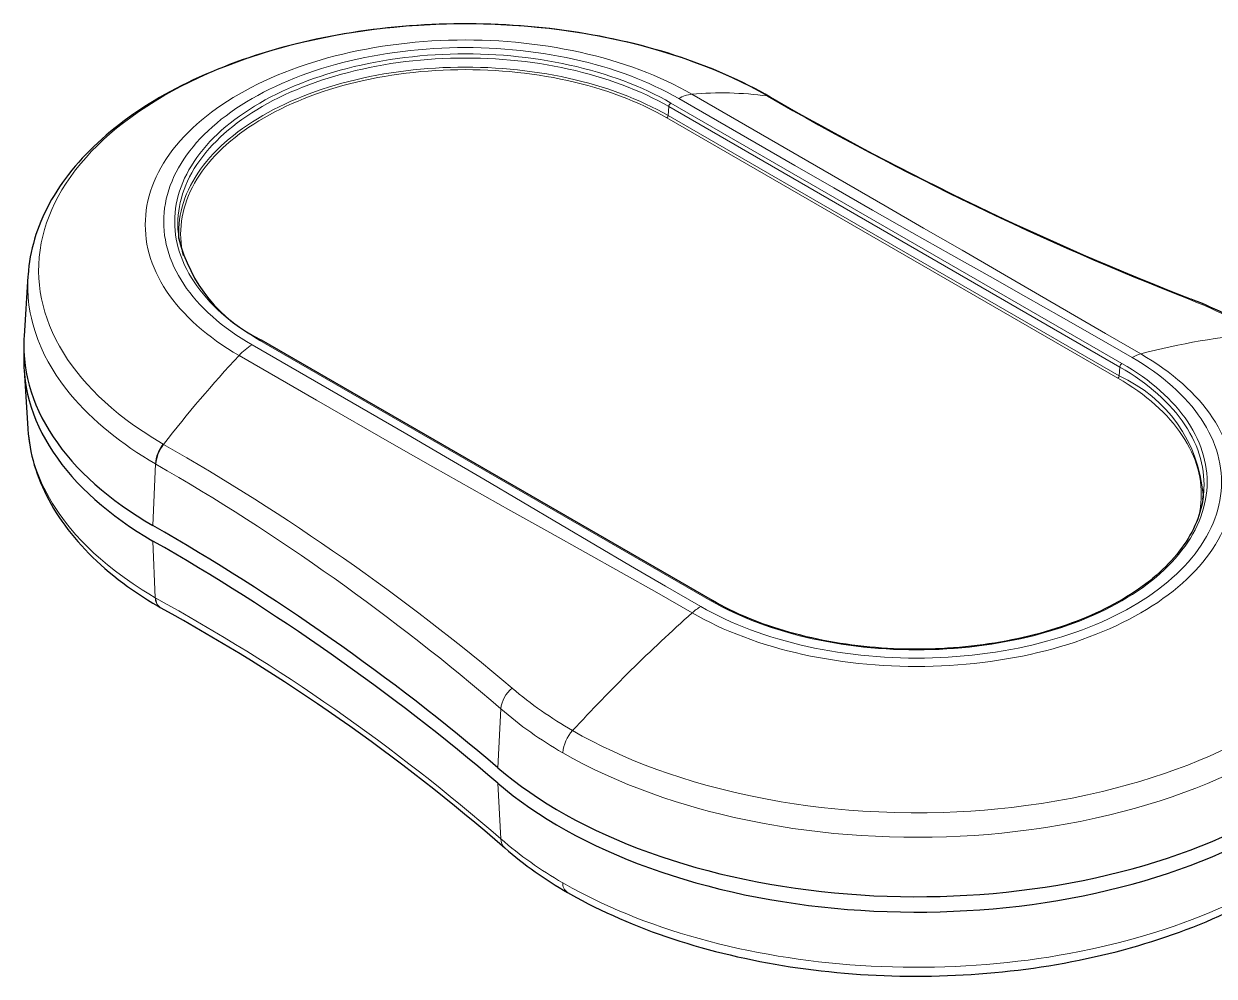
# Model space of a CAD drawing. Header units: millimetres. Extents: x 0 to 594, y 0 to 420.
# Drawn here: x 306.4 to 369.5, y 325.5 to 376 of the extents above; entities that cross this region are included whole.
import ezdxf

# ---------------------------------------------------------------- set-up
doc = ezdxf.new("R2010")
doc.units = ezdxf.units.MM
doc.linetypes.add('SLD-Durchgehend', pattern=[0])

msp = doc.modelspace()

# ---------------------------------------------------------------- linework, layer by layer
at = {"color": 7, "linetype": 'SLD-Durchgehend', "lineweight": 0}
for p, q in [((340.51855, 371.10303), (340.55307, 371.57867)), ((364.47096, 357.77117), (340.55307, 371.57867)), ((340.6693, 371.76875), (364.58719, 357.96125)), ((364.36599, 357.18032), (340.4481, 370.98783)), ((340.51855, 371.10303), (364.43643, 357.29553)), ((342.78893, 345.37738), (318.87104, 359.18489)), ((364.43643, 357.29553), (364.47096, 357.77117)), ((313.74394, 353.68259), (313.76925, 353.668)), ((313.20494, 349.35801), (313.33212, 352.63751)), ((313.3565, 352.62347), (313.33212, 352.63753)), ((313.32848, 345.53553), (313.20494, 348.54147)), ((313.32848, 345.53552), (313.35239, 345.52171)), ((331.496, 336.51769), (331.64543, 339.64879)), ((331.64543, 339.64879), (331.64543, 339.64882)), ((331.64383, 332.74883), (331.496, 335.70115))]:
    msp.add_line(p, q, dxfattribs=at)
at = {"color": 7, "linetype": 'SLD-Durchgehend', "lineweight": 30}
for p, q in [((306.57343, 362.59204), (306.37038, 359.40938)), ((306.57353, 362.59203), (306.57374, 362.59462)), ((342.87143, 345.38555), (318.95354, 359.19306)), ((306.37038, 357.59774), (306.56762, 354.50618)), ((313.58284, 345.02129), (313.60754, 345.007))]:
    msp.add_line(p, q, dxfattribs=at)
at = {"color": 7, "linetype": 'SLD-Durchgehend', "lineweight": 30, "flags": 128}
for points in [[(345.92849, 372.08887), (345.67038, 372.23584), (345.38052, 372.39527), (345.0846, 372.5525), (344.78525, 372.70612), (344.48165, 372.85657), (344.17377, 373.00388), (343.86161, 373.14804), (343.54512, 373.28908), (343.22424, 373.42704), (342.90001, 373.56146), (342.57222, 373.69244), (342.24082, 373.82), (341.90579, 373.94418), (341.56711, 374.06496), (341.22474, 374.18237), (340.87816, 374.29656), (340.53365, 374.40552), (340.18122, 374.51248), (339.82557, 374.61592), (339.46754, 374.71561), (339.10784, 374.81136), (338.7472, 374.90301), (338.38537, 374.99071), (338.01776, 375.07556), (337.64852, 375.15653), (337.27763, 375.23365), (336.90504, 375.30694), (336.53069, 375.3764), (336.15455, 375.44206), (335.77657, 375.50392), (335.39673, 375.56198), (335.01501, 375.61625), (334.63135, 375.66675), (334.24569, 375.71346), (333.85799, 375.7564), (333.46804, 375.79558), (333.07978, 375.83057), (332.69045, 375.86167), (332.29907, 375.88898), (331.90647, 375.91241), (331.51364, 375.9319), (331.12155, 375.94741), (330.7311, 375.95892), (330.34072, 375.96654), (329.94808, 375.97029), (329.55558, 375.97011), (329.16318, 375.966), (328.77084, 375.95797), (328.37854, 375.94602), (327.98622, 375.93013), (327.59381, 375.9103), (327.20229, 375.88655), (326.81168, 375.85889), (326.42194, 375.82731), (326.03304, 375.79183), (325.64495, 375.75242), (325.25752, 375.70906), (324.87327, 375.66204), (324.49029, 375.61116), (324.10766, 375.5563), (323.7261, 375.49756), (323.34639, 375.43501), (322.96938, 375.36881), (322.59582, 375.2991), (322.22493, 375.22583), (321.8524, 375.14807), (321.48282, 375.06672), (321.11613, 374.98175), (320.75228, 374.89317), (320.39122, 374.80097), (320.03291, 374.70512), (319.67732, 374.60563), (319.32442, 374.50248), (318.97419, 374.39566), (318.62658, 374.28514), (318.28155, 374.17093), (317.93904, 374.05297), (317.59912, 373.93124), (317.26595, 373.80724), (316.93549, 373.67955), (316.60811, 373.54825), (316.28413, 373.41348), (315.96391, 373.27534), (315.64788, 373.134), (315.33825, 372.99052), (315.02964, 372.84239), (314.7255, 372.69117), (314.4258, 372.53685), (314.1305, 372.37941), (313.83961, 372.21883), (313.55296, 372.05501), (313.26831, 371.8865), (312.99464, 371.71871), (312.7244, 371.5472), (312.45789, 371.37211), (312.19541, 371.19359), (311.93725, 371.01178), (311.68368, 370.82683), (311.43499, 370.63891), (311.19147, 370.44818), (310.95343, 370.25487), (310.72115, 370.05917), (310.49487, 369.86125), (310.27485, 369.66132), (310.0615, 369.45978), (309.85745, 369.25946), (309.65459, 369.05234), (309.45789, 368.84322), (309.26734, 368.6321), (309.08293, 368.41898), (308.90465, 368.20385), (308.73236, 367.98655), (308.56581, 367.76665), (308.40672, 367.54649), (308.2535, 367.324), (308.10639, 367.09945), (307.96567, 366.87322), (307.83153, 366.6456), (307.70431, 366.41719), (307.58506, 366.19032), (307.47049, 365.95867), (307.36284, 365.72645), (307.26207, 365.49368), (307.16814, 365.26033), (307.08101, 365.02642), (307.00065, 364.79191), (306.92702, 364.55681), (306.86009, 364.3211), (306.79982, 364.08475), (306.74621, 363.84775), (306.69922, 363.61007), (306.65885, 363.37173), (306.62508, 363.1327), (306.59787, 362.89198), (306.57767, 362.65369), (306.57432, 362.59467)], [(345.9522, 372.07544), (345.93576, 372.08494), (345.92868, 372.08903)], [(314.57952, 364.58234), (314.57489, 364.66842), (314.57128, 364.77073)], [(306.37038, 359.40939), (306.36283, 359.2721), (306.35451, 358.91825), (306.36225, 358.5644), (306.38602, 358.21079), (306.42582, 357.85766), (306.48162, 357.50525), (306.55339, 357.1538), (306.64106, 356.80356), (306.74458, 356.45476), (306.86389, 356.10765), (306.99889, 355.76246), (307.14951, 355.41943), (307.31562, 355.07879), (307.49712, 354.74078), (307.69389, 354.40563), (307.90579, 354.07356), (308.13267, 353.74481), (308.37438, 353.41961), (308.63075, 353.09816), (308.90162, 352.7807), (309.18678, 352.46745), (309.48606, 352.15861), (309.79923, 351.8544), (310.12609, 351.55502), (310.46641, 351.26069), (310.81997, 350.9716), (311.18651, 350.68795), (311.56579, 350.40994), (311.95754, 350.13775), (312.3615, 349.87158), (312.7774, 349.61161), (313.20494, 349.35801)], [(306.36519, 358.50356), (306.36283, 358.45556), (306.35451, 358.10171), (306.36225, 357.74786), (306.38602, 357.39425), (306.42582, 357.04112), (306.48162, 356.68871), (306.55339, 356.33726), (306.64106, 355.98702), (306.74458, 355.63822), (306.86389, 355.29111), (306.99889, 354.94592), (307.14951, 354.60289), (307.31562, 354.26225), (307.49712, 353.92424), (307.69389, 353.58909), (307.90579, 353.25702), (308.13267, 352.92827), (308.37438, 352.60307), (308.63075, 352.28162), (308.90162, 351.96416), (309.18678, 351.65091), (309.48606, 351.34207), (309.79923, 351.03785), (310.12609, 350.73848), (310.46641, 350.44415), (310.81997, 350.15506), (311.18651, 349.87141), (311.56579, 349.5934), (311.95754, 349.32121), (312.3615, 349.05504), (312.7774, 348.79507), (313.20494, 348.54147)], [(306.56795, 354.50732), (306.56982, 354.47264), (306.58939, 354.23341), (306.61553, 353.99575), (306.64833, 353.75819), (306.68787, 353.52014), (306.73413, 353.2821), (306.78702, 353.04458), (306.84641, 352.80824), (306.91214, 352.57361), (306.98388, 352.34141), (307.0632, 352.10659), (307.149, 351.87297), (307.24127, 351.64054), (307.34003, 351.4093), (307.4453, 351.17922), (307.5571, 350.95028), (307.67545, 350.72247), (307.80039, 350.49577), (307.93194, 350.27018), (308.07014, 350.04567), (308.21501, 349.82224), (308.3666, 349.59989), (308.52494, 349.3786), (308.69039, 349.158), (308.85789, 348.94465), (309.03482, 348.729), (309.21806, 348.51512), (309.40722, 348.30343), (309.60179, 348.09447), (309.80135, 347.88862), (310.00533, 347.6864), (310.21822, 347.48338), (310.43575, 347.28373), (310.65893, 347.08648), (310.88779, 346.89161), (311.12234, 346.69911), (311.36259, 346.50896), (311.60859, 346.32114), (311.85956, 346.13624), (312.11554, 345.95421), (312.37665, 345.77496), (312.64287, 345.59849), (312.91425, 345.42478), (313.19081, 345.2538), (313.4725, 345.0856), (313.58317, 345.02176)], [(368.8879, 351.00888), (368.88335, 350.86092), (368.87871, 350.77483)], [(368.87613, 350.7627), (368.85298, 350.62309), (368.8163, 350.44223), (368.77301, 350.26186), (368.72315, 350.08207), (368.66673, 349.90294), (368.60379, 349.72454), (368.53436, 349.54696), (368.45848, 349.37027), (368.37618, 349.19454), (368.28751, 349.01984), (368.19249, 348.84625), (368.09119, 348.67384), (367.98364, 348.50268), (367.86988, 348.33283), (367.74998, 348.16437), (367.62397, 347.99736), (367.49192, 347.83188), (367.35387, 347.66799), (367.20988, 347.50575), (367.06002, 347.34525), (366.90434, 347.18653), (366.74291, 347.02969), (366.5758, 346.87477), (366.40308, 346.72184), (366.22481, 346.57098), (366.04107, 346.42225), (365.85194, 346.27571), (365.6575, 346.13143), (365.45783, 345.98947), (365.25301, 345.84989), (365.04313, 345.71276), (364.82829, 345.57815), (364.60857, 345.4461), (364.38406, 345.31669), (364.15487, 345.18996), (363.9211, 345.06598), (363.68283, 344.9448), (363.44018, 344.82648), (363.19326, 344.71106), (362.94216, 344.59862), (362.687, 344.48918), (362.42789, 344.38282), (362.16494, 344.27956), (361.89827, 344.17947), (361.62799, 344.08258), (361.35422, 343.98894), (361.07709, 343.8986), (360.7967, 343.81159), (360.51319, 343.72795), (360.22669, 343.64773), (359.9373, 343.57095), (359.64517, 343.49766), (359.35042, 343.42788), (359.05318, 343.36166), (358.75358, 343.29901), (358.45176, 343.23997), (358.14784, 343.18456), (357.84195, 343.13282), (357.53424, 343.08475), (357.22484, 343.0404), (356.91388, 342.99976), (356.60151, 342.96287), (356.28785, 342.92974), (355.97304, 342.90039), (355.65724, 342.87482), (355.34056, 342.85306), (355.02316, 342.8351), (354.70517, 342.82097), (354.38674, 342.81066), (354.06799, 342.80417), (353.74908, 342.80152), (353.43014, 342.80271), (353.11131, 342.80772), (352.79274, 342.81657), (352.47456, 342.82924), (352.15691, 342.84574), (351.83994, 342.86605), (351.52378, 342.89016), (351.20857, 342.91807), (350.89446, 342.94975), (350.58157, 342.98521), (350.27005, 343.02441), (349.96003, 343.06735), (349.65165, 343.114), (349.34504, 343.16434), (349.04035, 343.21835), (348.73769, 343.27601), (348.43722, 343.33728), (348.13906, 343.40214), (347.84333, 343.47057), (347.55018, 343.54252), (347.25972, 343.61797), (346.97209, 343.69688), (346.68741, 343.77922), (346.40581, 343.86495), (346.12741, 343.95403), (345.85234, 344.04641), (345.58071, 344.14207), (345.31264, 344.24094), (345.04825, 344.34299), (344.78766, 344.44818), (344.53098, 344.55645), (344.27832, 344.66775), (344.02979, 344.78203), (343.7855, 344.89924), (343.54556, 345.01933), (343.31007, 345.14224), (343.07913, 345.26792), (342.87143, 345.38555)], [(331.496, 336.51769), (331.89556, 336.18316), (332.31024, 335.85483), (332.73976, 335.53292), (333.18383, 335.21765), (333.64213, 334.90924), (334.11435, 334.60791), (334.60015, 334.31386), (335.0992, 334.02731), (335.61116, 333.74845), (336.13566, 333.47747), (336.67235, 333.21456), (337.22085, 332.9599), (337.78078, 332.71367), (338.35175, 332.47605), (338.93337, 332.24719), (339.52524, 332.02725), (340.12693, 331.8164), (340.73804, 331.61476), (341.35813, 331.4225), (341.98679, 331.23973), (342.62356, 331.06658), (343.26802, 330.90318), (343.91972, 330.74963), (344.57819, 330.60605), (345.24298, 330.47254), (345.91364, 330.34918), (346.5897, 330.23606), (347.27068, 330.13327), (347.95612, 330.04087), (348.64554, 329.95892), (349.33845, 329.88749), (350.03439, 329.82662), (350.73286, 329.77635), (351.43339, 329.73673), (352.13548, 329.70777), (352.83864, 329.6895), (353.5424, 329.68194), (354.24626, 329.68507), (354.94973, 329.69891), (355.65232, 329.72345), (356.35355, 329.75866), (357.05293, 329.80453), (357.74998, 329.86101), (358.4442, 329.92808), (359.13513, 330.00568), (359.82227, 330.09376), (360.50515, 330.19226), (361.18331, 330.30112), (361.85625, 330.42025), (362.52353, 330.54957), (363.18468, 330.68899), (363.83923, 330.83843), (364.48674, 330.99776), (365.12675, 331.16689), (365.75882, 331.34569), (366.38251, 331.53405), (366.99739, 331.73182), (367.60303, 331.93888), (368.19901, 332.15507), (368.78492, 332.38026), (369.36035, 332.61427), (369.92489, 332.85696), (370.47817, 333.10815), (371.0198, 333.36767), (371.54939, 333.63533), (372.06658, 333.91095), (372.57102, 334.19435), (373.06234, 334.48532), (373.54022, 334.78366), (374.00432, 335.08916), (374.45432, 335.40162), (374.88989, 335.72081), (375.31076, 336.04651), (375.71661, 336.3785), (376.10717, 336.71655), (376.48217, 337.06043), (376.84134, 337.40988), (377.18445, 337.76468), (377.51124, 338.12457), (377.82149, 338.48931), (378.115, 338.85864), (378.39154, 339.2323), (378.65094, 339.61004), (378.89301, 339.9916), (379.11758, 340.37671), (379.3245, 340.76509), (379.51363, 341.15649), (379.68483, 341.55063), (379.83798, 341.94723), (379.97298, 342.34603), (380.08973, 342.74674), (380.18816, 343.14909), (380.26819, 343.55279), (380.32977, 343.95758), (380.37285, 344.36316), (380.39742, 344.76925), (380.40343, 345.17557), (380.39091, 345.58185), (380.38562, 345.67201)], [(331.496, 335.70115), (331.89556, 335.36662), (332.31024, 335.03829), (332.73976, 334.71637), (333.18383, 334.4011), (333.64213, 334.0927), (334.11435, 333.79137), (334.60015, 333.49732), (335.0992, 333.21077), (335.61116, 332.93191), (336.13566, 332.66093), (336.67235, 332.39801), (337.22085, 332.14336), (337.78078, 331.89713), (338.35175, 331.65951), (338.93337, 331.43065), (339.52524, 331.21071), (340.12693, 330.99986), (340.73804, 330.79822), (341.35813, 330.60596), (341.98679, 330.42318), (342.62356, 330.25004), (343.26802, 330.08664), (343.91972, 329.93309), (344.57819, 329.78951), (345.24298, 329.656), (345.91364, 329.53264), (346.5897, 329.41952), (347.27068, 329.31673), (347.95612, 329.22432), (348.64554, 329.14238), (349.33845, 329.07095), (350.03439, 329.01008), (350.73286, 328.95981), (351.43339, 328.92019), (352.13548, 328.89123), (352.83864, 328.87296), (353.5424, 328.8654), (354.24626, 328.86853), (354.94973, 328.88237), (355.65232, 328.90691), (356.35355, 328.94212), (357.05293, 328.98799), (357.74998, 329.04447), (358.4442, 329.11154), (359.13513, 329.18914), (359.82227, 329.27722), (360.50515, 329.37572), (361.18331, 329.48457), (361.85625, 329.6037), (362.52353, 329.73303), (363.18468, 329.87245), (363.83923, 330.02189), (364.48674, 330.18122), (365.12675, 330.35035), (365.75882, 330.52915), (366.38251, 330.71751), (366.99739, 330.91528), (367.60303, 331.12234), (368.19901, 331.33853), (368.78492, 331.56372), (369.36035, 331.79773), (369.92489, 332.04042), (370.47817, 332.29161), (371.0198, 332.55112), (371.54939, 332.81879), (372.06658, 333.09441), (372.57102, 333.37781), (373.06234, 333.66878), (373.54022, 333.96711), (374.00432, 334.27262), (374.45432, 334.58507), (374.88989, 334.90427), (375.31076, 335.22997), (375.71661, 335.56196), (376.10717, 335.90001), (376.48217, 336.24389), (376.84134, 336.59334), (377.18445, 336.94814), (377.51124, 337.30803), (377.82149, 337.67277), (378.115, 338.0421), (378.39154, 338.41576), (378.65094, 338.7935), (378.89301, 339.17506), (379.11758, 339.56016), (379.3245, 339.94855), (379.51363, 340.33995), (379.68483, 340.73409), (379.83798, 341.13069), (379.97298, 341.52949), (380.08973, 341.9302), (380.18816, 342.33255), (380.26819, 342.73625), (380.32977, 343.14104), (380.37285, 343.54661), (380.39742, 343.95271), (380.40343, 344.35903), (380.39436, 344.69606)], [(335.18996, 329.90871), (335.34654, 329.81835), (335.65493, 329.64606), (335.96676, 329.47742), (336.28431, 329.31115), (336.60648, 329.14787), (336.93294, 328.98772), (337.2633, 328.83088), (337.59724, 328.6775), (337.9344, 328.52771), (338.27418, 328.38172), (338.62148, 328.23743), (338.9709, 328.09715), (339.32344, 327.96043), (339.67914, 327.82725), (340.03803, 327.6976), (340.40014, 327.57145), (340.76551, 327.44879), (341.13418, 327.3296), (341.50615, 327.21388), (341.88145, 327.10161), (342.26014, 326.99279), (342.64224, 326.88739), (343.02783, 326.78542), (343.41696, 326.68685), (343.80457, 326.59296), (344.19634, 326.50234), (344.59165, 326.41515), (344.98979, 326.33155), (345.3899, 326.25173), (345.79111, 326.17586), (346.19264, 326.10405), (346.59369, 326.03642), (346.99914, 325.97212), (347.40637, 325.91159), (347.815, 325.85491), (348.22508, 325.80205), (348.63662, 325.75303), (349.04967, 325.70783), (349.46426, 325.66645), (349.88047, 325.62889), (350.29728, 325.59525), (350.7147, 325.56553), (351.13279, 325.53973), (351.55158, 325.51783), (351.97109, 325.49985), (352.39136, 325.48577), (352.81262, 325.47562), (353.23104, 325.46947), (353.65117, 325.4672), (354.07225, 325.46883), (354.49356, 325.47437), (354.9142, 325.48383), (355.33336, 325.49718), (355.75024, 325.51437), (356.16691, 325.53541), (356.58633, 325.56051), (357.00424, 325.58947), (357.42071, 325.62229), (357.83577, 325.65896), (358.24948, 325.69948), (358.66189, 325.74387), (359.07305, 325.79212), (359.48296, 325.84423), (359.89166, 325.90022), (360.29921, 325.96008), (360.70563, 326.02384), (361.11099, 326.09149), (361.51532, 326.16306), (361.91861, 326.23859), (362.31693, 326.31733), (362.71289, 326.39975), (363.10739, 326.48604), (363.49999, 326.57611), (363.89024, 326.66987), (364.27757, 326.76721), (364.66153, 326.868), (365.04185, 326.97214), (365.42137, 327.08042), (365.79772, 327.19221), (366.17097, 327.30752), (366.54113, 327.42638), (366.90821, 327.54877), (367.27225, 327.67472), (367.63333, 327.80425), (367.99167, 327.9375), (368.34613, 328.07405), (368.69674, 328.21392), (369.04356, 328.35713), (369.3866, 328.50369), (369.72588, 328.65361), (370.06109, 328.80675), (370.39184, 328.96293), (370.71806, 329.12213), (371.03994, 329.28443), (371.35747, 329.44984), (371.67063, 329.61833), (371.97937, 329.78991), (372.28366, 329.96456), (372.58351, 330.1423), (372.87934, 330.32341), (373.17008, 330.50728), (373.45576, 330.69392), (373.73641, 330.88336), (374.01204, 331.07561), (374.28265, 331.27067), (374.54849, 331.46876), (374.80831, 331.66897), (375.06296, 331.87191), (375.31266, 332.07779), (375.55718, 332.28644), (375.79624, 332.49769), (376.02957, 332.71131), (376.25671, 332.92688), (376.47535, 333.14197), (376.69184, 333.3629), (376.9019, 333.58552), (377.10556, 333.80983), (377.30283, 334.03584), (377.49374, 334.26354), (377.67831, 334.49296), (377.85655, 334.72408), (378.02848, 334.95691), (378.19411, 335.19146), (378.35347, 335.42773), (378.50655, 335.66572), (378.65338, 335.90544), (378.79396, 336.14689), (378.92848, 336.39043), (379.05715, 336.63681), (379.17729, 336.8806), (379.29139, 337.12653), (379.39921, 337.37418), (379.5005, 337.62309), (379.59507, 337.87277), (379.68276, 338.12282), (379.76332, 338.37234), (379.83663, 338.62038), (379.90411, 338.87171), (379.96485, 339.12337), (380.01888, 339.37538), (380.06623, 339.62777), (380.10692, 339.88056), (380.14097, 340.13379), (380.16839, 340.38754), (380.18913, 340.64166), (380.18973, 340.65241)]]:
    msp.add_lwpolyline(points, dxfattribs=at)
at = {"color": 7, "linetype": 'SLD-Durchgehend', "lineweight": 0, "flags": 128}
for points in [[(345.77112, 372.14227), (345.32287, 372.39397), (344.86257, 372.63851), (344.39076, 372.87563), (343.90795, 373.10505), (343.41039, 373.32839), (342.90225, 373.54365), (342.39195, 373.74754), (341.87215, 373.94328), (341.31154, 374.14158), (340.74095, 374.33047), (340.1611, 374.50972), (339.57272, 374.6791), (339.00542, 374.83096), (338.43085, 374.97377), (337.84967, 375.10736), (337.26255, 375.23159), (336.66497, 375.34727), (336.06205, 375.45329), (335.46361, 375.54818), (334.86088, 375.63356), (334.21817, 375.71355), (333.57144, 375.78277), (332.9215, 375.84111), (332.26917, 375.88851), (331.64677, 375.92341), (331.02271, 375.94837), (330.39769, 375.96338), (329.77243, 375.96842), (329.14717, 375.96346), (328.52215, 375.94852), (327.89807, 375.92363), (327.27567, 375.8888), (326.62332, 375.84147), (325.97336, 375.7832), (325.3266, 375.71407), (324.68387, 375.63415), (324.07655, 375.54815), (323.47335, 375.45245), (322.87496, 375.34718), (322.28206, 375.23245), (321.69489, 375.1083), (321.11366, 374.97477), (320.53905, 374.83203), (319.97169, 374.68023), (319.38326, 374.51092), (318.80335, 374.33173), (318.23269, 374.14291), (317.67201, 373.94468), (317.14824, 373.74747), (316.63391, 373.54191), (316.12961, 373.32824), (315.63592, 373.10668), (315.15304, 372.87732), (314.68114, 372.64025), (314.22076, 372.39576), (313.77242, 372.14411), (313.31424, 371.8719), (312.86976, 371.592), (312.43954, 371.30477), (312.02413, 371.01058), (311.64296, 370.72441), (311.27549, 370.43216), (310.92213, 370.13416), (310.58331, 369.83075), (310.25916, 369.52205), (309.94979, 369.20818), (309.65555, 368.88949), (309.37678, 368.56636), (309.1005, 368.22194), (308.84156, 367.87289), (308.60029, 367.51964), (308.37698, 367.16265), (308.18138, 366.81978), (308.0022, 366.47378), (307.83963, 366.12506), (307.69387, 365.77402), (307.56499, 365.42078), (307.45304, 365.06548), (307.35811, 364.70853), (307.28033, 364.35035), (307.21711, 363.97255), (307.17291, 363.5937), (307.14778, 363.21426), (307.14175, 362.83472), (307.15378, 362.4738), (307.18308, 362.11307), (307.22962, 361.75294), (307.29336, 361.39383), (307.37499, 361.03304), (307.47399, 360.67371), (307.58838, 360.32158), (307.71945, 359.97139), (307.87641, 359.60282), (308.05193, 359.23687), (308.24577, 358.87402), (308.45771, 358.51473), (308.676, 358.17645), (308.91049, 357.84165), (309.1609, 357.51072), (309.42695, 357.18403), (309.71085, 356.85918), (310.0103, 356.53902), (310.32014, 356.2286), (310.64461, 355.9232), (311.00406, 355.60539), (311.37951, 355.29361), (311.77048, 354.98826), (312.17648, 354.68972), (312.67872, 354.34369), (313.20152, 354.00778), (313.74394, 353.68259)], [(317.7661, 358.38239), (317.45598, 358.56616), (317.1543, 358.75456), (316.86127, 358.94746), (316.57709, 359.14471), (316.30195, 359.34619), (316.03604, 359.55177), (315.77954, 359.76128), (315.53263, 359.97461), (315.29548, 360.19159), (315.06824, 360.41208), (314.85109, 360.63593), (314.64416, 360.86298), (314.44759, 361.09309), (314.26153, 361.32608), (314.08609, 361.56181), (313.92141, 361.80011), (313.76758, 362.04081), (313.62473, 362.28376), (313.49294, 362.52878), (313.3723, 362.77571), (313.2629, 363.02438), (313.16482, 363.27461), (313.07812, 363.52624), (313.00285, 363.7791), (312.93908, 364.03301), (312.88684, 364.28779), (312.84618, 364.54328), (312.81711, 364.79929), (312.79966, 365.05565), (312.79385, 365.31219), (312.79966, 365.56873), (312.81711, 365.8251), (312.84618, 366.08111), (312.88684, 366.3366), (312.93908, 366.59138), (313.00285, 366.84529), (313.07812, 367.09814), (313.16482, 367.34977), (313.2629, 367.60001), (313.3723, 367.84868), (313.49294, 368.09561), (313.62473, 368.34063), (313.76758, 368.58358), (313.92141, 368.82428), (314.08609, 369.06258), (314.26153, 369.2983), (314.44759, 369.5313), (314.64416, 369.7614), (314.85109, 369.98846), (315.06824, 370.21231), (315.29548, 370.4328), (315.53263, 370.64978), (315.77954, 370.8631), (316.03604, 371.07262), (316.30195, 371.27819), (316.57709, 371.47967), (316.86127, 371.67693), (317.1543, 371.86982), (317.45598, 372.05822), (317.7661, 372.242), (318.08444, 372.42102), (318.41079, 372.59518), (318.74493, 372.76434), (319.08662, 372.9284), (319.43564, 373.08723), (319.79174, 373.24074), (320.15468, 373.38882), (320.5242, 373.53135), (320.90007, 373.66826), (321.28201, 373.79944), (321.66977, 373.9248), (322.06308, 374.04426), (322.46167, 374.15773), (322.86528, 374.26514), (323.27362, 374.36642), (323.6864, 374.46149), (324.10336, 374.55029), (324.5242, 374.63276), (324.94863, 374.70884), (325.37638, 374.77848), (325.80713, 374.84164), (326.2406, 374.89826), (326.67648, 374.94831), (327.11449, 374.99176), (327.55432, 375.02858), (327.99566, 375.05873), (328.43823, 375.08221), (328.8817, 375.09899), (329.32578, 375.10906), (329.77017, 375.11242), (330.21456, 375.10906), (330.65865, 375.09899), (331.10212, 375.08221), (331.54468, 375.05873), (331.98603, 375.02858), (332.42586, 374.99176), (332.86386, 374.94831), (333.29975, 374.89826), (333.73322, 374.84164), (334.16397, 374.77848), (334.59171, 374.70884), (335.01615, 374.63276), (335.43699, 374.55029), (335.85394, 374.46149), (336.26673, 374.36642), (336.67507, 374.26514), (337.07867, 374.15773), (337.47726, 374.04426), (337.87058, 373.9248), (338.25834, 373.79944), (338.64028, 373.66826), (339.01614, 373.53135), (339.38567, 373.38882), (339.74861, 373.24074), (340.10471, 373.08723), (340.45372, 372.9284), (340.79541, 372.76434), (341.12955, 372.59518), (341.45591, 372.42103), (341.77425, 372.242)], [(341.08239, 372.00722), (340.78239, 372.17593), (340.47485, 372.34005), (340.15997, 372.49946), (339.83797, 372.65406), (339.50907, 372.80374), (339.1735, 372.9484), (338.83148, 373.08794), (338.48325, 373.22226), (338.12905, 373.35128), (337.76912, 373.4749), (337.40371, 373.59303), (337.03306, 373.70561), (336.65744, 373.81254), (336.2771, 373.91376), (335.8923, 374.0092), (335.5033, 374.09879), (335.11038, 374.18248), (334.71379, 374.26019), (334.31382, 374.33189), (333.91073, 374.39752), (333.50481, 374.45703), (333.09632, 374.51039), (332.68556, 374.55756), (332.27279, 374.5985), (331.85832, 374.63319), (331.44241, 374.66161), (331.02535, 374.68373), (330.60744, 374.69955), (330.18895, 374.70904), (329.77017, 374.7122), (329.3514, 374.70904), (328.93291, 374.69955), (328.51499, 374.68373), (328.09794, 374.66161), (327.68203, 374.63319), (327.26755, 374.5985), (326.85479, 374.55756), (326.44403, 374.51039), (326.03554, 374.45703), (325.62961, 374.39752), (325.22653, 374.33189), (324.82655, 374.26019), (324.42997, 374.18248), (324.03704, 374.09879), (323.64805, 374.0092), (323.26325, 373.91376), (322.8829, 373.81254), (322.50728, 373.70561), (322.13664, 373.59303), (321.77123, 373.4749), (321.4113, 373.35128), (321.0571, 373.22226), (320.70887, 373.08794), (320.36685, 372.9484), (320.03128, 372.80374), (319.70238, 372.65406), (319.38038, 372.49946), (319.0655, 372.34005), (318.75795, 372.17593), (318.45796, 372.00722), (318.16571, 371.83404), (317.88143, 371.6565), (317.60528, 371.47472), (317.33748, 371.28884), (317.0782, 371.09897), (316.82761, 370.90524), (316.5859, 370.7078), (316.35322, 370.50677), (316.12973, 370.3023), (315.9156, 370.09451), (315.71095, 369.88356), (315.51595, 369.6696), (315.33071, 369.45276), (315.15538, 369.23319), (314.99005, 369.01105), (314.83486, 368.78649), (314.6899, 368.55966), (314.55528, 368.33071), (314.43108, 368.09981), (314.3174, 367.86711), (314.21431, 367.63278), (314.12188, 367.39696), (314.04017, 367.15984), (313.96925, 366.92155), (313.90915, 366.68228), (313.85992, 366.44218), (313.8216, 366.20142), (313.79421, 365.96016), (313.77777, 365.71857), (313.77228, 365.47682), (313.77777, 365.23507), (313.79421, 364.99348), (313.8216, 364.75222), (313.85992, 364.51146), (313.90915, 364.27136), (313.96925, 364.03209), (314.04017, 363.7938), (314.12188, 363.55668), (314.21431, 363.32086), (314.3174, 363.08653), (314.43108, 362.85383), (314.55528, 362.62293), (314.6899, 362.39399), (314.83486, 362.16715), (314.99005, 361.94259), (315.15537, 361.72045), (315.33071, 361.50088), (315.51595, 361.28404), (315.71096, 361.07008), (315.9156, 360.85913), (316.12973, 360.65135), (316.35322, 360.44687), (316.58589, 360.24584), (316.82761, 360.0484), (317.07819, 359.85467), (317.33748, 359.6648), (317.60528, 359.47892), (317.88143, 359.29714), (318.16572, 359.1196), (318.45796, 358.94642)], [(318.87104, 359.18489), (318.58947, 359.35175), (318.31557, 359.5228), (318.04951, 359.69794), (317.79148, 359.87704), (317.54167, 360.05998), (317.30023, 360.24663), (317.06734, 360.43686), (316.84316, 360.63055), (316.62784, 360.82756), (316.42152, 361.02775), (316.22435, 361.231), (316.03647, 361.43715), (315.858, 361.64607), (315.68906, 361.85762), (315.52978, 362.07165), (315.38025, 362.28801), (315.24059, 362.50656), (315.11088, 362.72714), (314.99122, 362.94961), (314.88169, 363.17381), (314.78236, 363.39959), (314.6933, 363.62679), (314.61458, 363.85526), (314.54625, 364.08484), (314.48834, 364.31538), (314.44092, 364.54671), (314.40399, 364.77868), (314.3776, 365.01113), (314.36176, 365.24389), (314.35648, 365.47682), (314.36176, 365.70975), (314.3776, 365.94251), (314.40399, 366.17496), (314.44092, 366.40693), (314.48834, 366.63826), (314.54625, 366.86879), (314.61458, 367.09838), (314.6933, 367.32685), (314.78236, 367.55405), (314.88169, 367.77983), (314.99122, 368.00403), (315.11088, 368.2265), (315.24058, 368.44708), (315.38025, 368.66563), (315.52978, 368.88199), (315.68906, 369.09602), (315.858, 369.30757), (316.03647, 369.51649), (316.22436, 369.72264), (316.42152, 369.92589), (316.62784, 370.12608), (316.84316, 370.32309), (317.06734, 370.51678), (317.30023, 370.70701), (317.54167, 370.89366), (317.79148, 371.0766), (318.04951, 371.2557), (318.31556, 371.43084), (318.58947, 371.60189), (318.87105, 371.76875), (319.16009, 371.9313), (319.4564, 372.08942), (319.75978, 372.24302), (320.07002, 372.39197), (320.38691, 372.53619), (320.71023, 372.67556), (321.03976, 372.81001), (321.37527, 372.93943), (321.71654, 373.06373), (322.06333, 373.18283), (322.41539, 373.29665), (322.7725, 373.40512), (323.13441, 373.50815), (323.50086, 373.60567), (323.87161, 373.69763), (324.2464, 373.78395), (324.62498, 373.86457), (325.00708, 373.93945), (325.39245, 374.00853), (325.78082, 374.07176), (326.17192, 374.1291), (326.56549, 374.18051), (326.96125, 374.22596), (327.35894, 374.26541), (327.75828, 374.29883), (328.159, 374.32621), (328.56083, 374.34753), (328.96348, 374.36276), (329.36669, 374.37191), (329.77017, 374.37496), (330.17366, 374.37191), (330.57686, 374.36276), (330.97952, 374.34753), (331.38134, 374.32621), (331.78206, 374.29883), (332.18141, 374.26541), (332.5791, 374.22596), (332.97486, 374.18051), (333.36843, 374.1291), (333.75953, 374.07176), (334.1479, 374.00853), (334.53327, 373.93945), (334.91537, 373.86457), (335.29395, 373.78395), (335.66874, 373.69763), (336.03949, 373.60567), (336.40594, 373.50815), (336.76784, 373.40512), (337.12495, 373.29666), (337.47702, 373.18283), (337.82381, 373.06373), (338.16507, 372.93942), (338.50059, 372.81001), (338.83011, 372.67556), (339.15344, 372.53619), (339.47033, 372.39197), (339.78057, 372.24302), (340.08395, 372.08942), (340.38026, 371.9313), (340.6693, 371.76875)], [(340.55307, 371.57867), (340.26711, 371.73948), (339.97396, 371.89592), (339.67382, 372.04787), (339.36688, 372.19524), (339.05337, 372.33792), (338.7335, 372.47581), (338.40748, 372.60882), (338.07555, 372.73686), (337.73792, 372.85983), (337.39483, 372.97767), (337.04652, 373.09028), (336.69322, 373.19758), (336.33518, 373.29951), (335.97263, 373.396), (335.60584, 373.48697), (335.23504, 373.57237), (334.8605, 373.65214), (334.48247, 373.72622), (334.10122, 373.79456), (333.71699, 373.85712), (333.33006, 373.91385), (332.94069, 373.96471), (332.54914, 374.00967), (332.15569, 374.0487), (331.76061, 374.08177), (331.36416, 374.10885), (330.96662, 374.12994), (330.56826, 374.14502), (330.16935, 374.15406), (329.77017, 374.15708), (329.37099, 374.15406), (328.97209, 374.14501), (328.57372, 374.12994), (328.17618, 374.10885), (327.77974, 374.08177), (327.38465, 374.0487), (326.9912, 374.00967), (326.59966, 373.96471), (326.21029, 373.91385), (325.82336, 373.85712), (325.43913, 373.79456), (325.05787, 373.72622), (324.67984, 373.65214), (324.3053, 373.57237), (323.93451, 373.48697), (323.56771, 373.396), (323.20517, 373.29951), (322.84712, 373.19758), (322.49383, 373.09028), (322.14551, 372.97767), (321.80242, 372.85983), (321.4648, 372.73686), (321.13286, 372.60882), (320.80684, 372.47581), (320.48697, 372.33792), (320.17346, 372.19524), (319.86653, 372.04787), (319.56638, 371.89592), (319.27323, 371.73948), (318.98727, 371.57867), (318.70871, 371.41359), (318.43772, 371.24436), (318.1745, 371.07108), (317.91922, 370.8939), (317.67207, 370.71291), (317.43321, 370.52825), (317.20281, 370.34005), (316.98101, 370.14843), (316.76799, 369.95352), (316.56387, 369.75546), (316.36881, 369.55438), (316.18293, 369.35042), (316.00636, 369.14373), (315.83922, 368.93444), (315.68164, 368.72269), (315.5337, 368.50864), (315.39553, 368.29242), (315.26721, 368.07419), (315.14882, 367.85409), (315.04046, 367.63228), (314.94219, 367.40891), (314.85408, 367.18413), (314.7762, 366.9581), (314.7086, 366.73096), (314.65131, 366.50289), (314.60439, 366.27402), (314.56786, 366.04453), (314.54175, 365.81456), (314.52608, 365.58428), (314.52085, 365.35383), (314.52608, 365.12339), (314.52787, 365.0868)], [(314.57128, 364.77073), (314.56968, 364.89812), (314.57489, 365.12783), (314.59051, 365.35738), (314.61654, 365.58661), (314.65295, 365.81537), (314.69972, 366.0435), (314.75682, 366.27085), (314.82421, 366.49725), (314.90184, 366.72256), (314.98967, 366.94662), (315.08762, 367.16928), (315.19564, 367.39038), (315.31364, 367.60977), (315.44155, 367.8273), (315.57929, 368.04282), (315.72675, 368.25619), (315.88383, 368.46726), (316.05043, 368.67588), (316.22643, 368.88192), (316.41172, 369.08522), (316.60616, 369.28565), (316.80962, 369.48308), (317.02197, 369.67736), (317.24305, 369.86837), (317.47271, 370.05597), (317.71081, 370.24004), (317.95717, 370.42045), (318.21162, 370.59707), (318.474, 370.76979), (318.74412, 370.93848), (319.0218, 371.10303), (319.30684, 371.26333), (319.59906, 371.41926), (319.89824, 371.57073), (320.20419, 371.71763), (320.5167, 371.85985), (320.83555, 371.9973), (321.16052, 372.12988), (321.49139, 372.25751), (321.82794, 372.38009), (322.16993, 372.49755), (322.51712, 372.6098), (322.86929, 372.71676), (323.22619, 372.81836), (323.58757, 372.91454), (323.95319, 373.00522), (324.3228, 373.09035), (324.69614, 373.16986), (325.07296, 373.2437), (325.453, 373.31182), (325.83599, 373.37418), (326.22169, 373.43073), (326.60981, 373.48143), (327.0001, 373.52624), (327.39229, 373.56515), (327.78611, 373.59811), (328.18129, 373.62511), (328.57756, 373.64613), (328.97464, 373.66116), (329.37227, 373.67018), (329.77017, 373.67318), (330.16808, 373.67018), (330.56571, 373.66116), (330.96279, 373.64613), (331.35906, 373.62511), (331.75424, 373.59811), (332.14805, 373.56515), (332.54024, 373.52624), (332.93053, 373.48143), (333.31866, 373.43073), (333.70435, 373.37418), (334.08735, 373.31182), (334.46738, 373.2437), (334.8442, 373.16986), (335.21754, 373.09035), (335.58715, 373.00522), (335.95277, 372.91454), (336.31415, 372.81836), (336.67105, 372.71676), (337.02322, 372.6098), (337.37042, 372.49755), (337.71241, 372.38009), (338.04896, 372.25751), (338.37983, 372.12988), (338.7048, 371.9973), (339.02365, 371.85985), (339.33615, 371.71763), (339.64211, 371.57073), (339.94129, 371.41926), (340.2335, 371.26333), (340.51855, 371.10303)], [(340.4481, 370.98783), (340.16493, 371.14707), (339.87463, 371.30199), (339.57741, 371.45246), (339.27346, 371.5984), (338.963, 371.73968), (338.64624, 371.87623), (338.3234, 372.00795), (337.9947, 372.13474), (337.66036, 372.25652), (337.32061, 372.37321), (336.97569, 372.48472), (336.62583, 372.59098), (336.27127, 372.69192), (335.91225, 372.78747), (335.54903, 372.87755), (335.18184, 372.96212), (334.81095, 373.04111), (334.4366, 373.11447), (334.05905, 373.18215), (333.67857, 373.24409), (333.2954, 373.30027), (332.90982, 373.35064), (332.52209, 373.39516), (332.13247, 373.43381), (331.74123, 373.46656), (331.34864, 373.49338), (330.95497, 373.51426), (330.56049, 373.52919), (330.16547, 373.53815), (329.77017, 373.54114), (329.37488, 373.53815), (328.97985, 373.52919), (328.58537, 373.51426), (328.1917, 373.49338), (327.79911, 373.46656), (327.40788, 373.43381), (327.01826, 373.39516), (326.63052, 373.35064), (326.24494, 373.30027), (325.86178, 373.24409), (325.48129, 373.18215), (325.10375, 373.11447), (324.7294, 373.04111), (324.3585, 372.96212), (323.99132, 372.87755), (323.62809, 372.78746), (323.26908, 372.69192), (322.91452, 372.59098), (322.56466, 372.48472), (322.21974, 372.37321), (321.87999, 372.25652), (321.54565, 372.13474), (321.21694, 372.00795), (320.8941, 371.87623), (320.57734, 371.73968), (320.26688, 371.5984), (319.96294, 371.45246), (319.66572, 371.30199), (319.37542, 371.14707), (319.09224, 370.98782), (318.81639, 370.82435), (318.54804, 370.65677), (318.28738, 370.48518), (318.03459, 370.30972), (317.78984, 370.13049), (317.55331, 369.94763), (317.32515, 369.76126), (317.10551, 369.5715), (316.89456, 369.37849), (316.69243, 369.18236), (316.49926, 368.98324), (316.31519, 368.78127), (316.14035, 368.57659), (315.97484, 368.36933), (315.81878, 368.15965), (315.67229, 367.94768), (315.53546, 367.73356), (315.40839, 367.51746), (315.29116, 367.2995), (315.18385, 367.07985), (315.08654, 366.85866), (314.99929, 366.63607), (314.92216, 366.41223), (314.85521, 366.18731), (314.79849, 365.96146), (314.75202, 365.73482), (314.71585, 365.50756), (314.68999, 365.27983), (314.67447, 365.05179), (314.6693, 364.82359), (314.67447, 364.59539), (314.68999, 364.36735), (314.71585, 364.13962), (314.75202, 363.91235), (314.79849, 363.68572), (314.80014, 363.67848)], [(365.12419, 358.27125), (363.24911, 359.34924), (361.36722, 360.42325), (359.47999, 361.49422), (357.58925, 362.56313), (355.5119, 363.73546), (353.43622, 364.90878), (351.36609, 366.0854), (349.30224, 367.26568), (347.24372, 368.449), (345.18884, 369.63443), (341.08239, 372.00722)], [(341.77425, 372.242), (345.88146, 369.87001), (349.98258, 367.50097), (352.02786, 366.31961), (354.06856, 365.1403), (356.1046, 363.96199), (358.13832, 362.78279), (359.99359, 361.70545), (361.85127, 360.62648), (363.71381, 359.54631), (365.58296, 358.46542)], [(345.7941, 372.12899), (345.77119, 372.14223), (345.77112, 372.14227)], [(313.33212, 352.63751), (312.99658, 352.83586), (312.66808, 353.03825), (312.34588, 353.2452), (312.03119, 353.45597), (311.72362, 353.67084), (311.42386, 353.88936), (311.12842, 354.11424), (310.84125, 354.34267), (310.56199, 354.57495), (310.29128, 354.81059), (310.02597, 355.05251), (309.76969, 355.29765), (309.52209, 355.54636), (309.28376, 355.79807), (309.05405, 356.05355), (308.83381, 356.31193), (308.56408, 356.64907), (308.31058, 356.99046), (308.0736, 357.3357), (307.85183, 357.68706), (307.64707, 358.04193), (307.45958, 358.39988), (307.26705, 358.81146), (307.09729, 359.22636), (306.94993, 359.64588), (306.82585, 360.06791), (306.75558, 360.35288), (306.6959, 360.63879), (306.62847, 361.05329), (306.58338, 361.4688), (306.56062, 361.88654), (306.56044, 362.30448), (306.57309, 362.58664), (306.57353, 362.59203)], [(335.45649, 338.49061), (335.96789, 338.20347), (336.49317, 337.92445), (337.03171, 337.65386), (337.58288, 337.39202), (338.14608, 337.13923), (338.72058, 336.8958), (339.30651, 336.66163), (339.92185, 336.43019), (340.54849, 336.2089), (341.18566, 335.99805), (341.8473, 335.79349), (342.51897, 335.60012), (343.29495, 335.39393), (344.08299, 335.20254), (344.88179, 335.02625), (345.69002, 334.86535), (346.50638, 334.72013), (347.211, 334.60839), (347.92112, 334.50819), (348.63586, 334.41963), (349.35437, 334.34283), (350.09601, 334.27623), (350.84069, 334.22211), (351.69116, 334.17582), (352.54452, 334.1458), (353.39936, 334.13208), (354.25429, 334.1347), (355.1079, 334.15366), (355.83687, 334.18286), (356.56441, 334.224), (357.28963, 334.27701), (358.01168, 334.34184), (358.7497, 334.42071), (359.48343, 334.51194), (360.3125, 334.63077), (361.13496, 334.76551), (361.94949, 334.91591), (362.75472, 335.08174), (363.54934, 335.26275), (364.22047, 335.4296), (364.88341, 335.60744), (365.53736, 335.79604), (366.18153, 335.99519), (366.83273, 336.21064), (367.47279, 336.43693), (368.07032, 336.66193), (368.65717, 336.89652), (369.23268, 337.14043), (369.79618, 337.39338), (370.34702, 337.65508), (370.88452, 337.92521), (371.40888, 338.2038), (371.93511, 338.49956), (372.44663, 338.80391), (372.94284, 339.11648), (373.43379, 339.44422), (373.90802, 339.78006), (374.42683, 340.17183), (374.92326, 340.57365), (375.39654, 340.98484), (375.84588, 341.40472), (376.27051, 341.83262), (376.61401, 342.20494), (376.93924, 342.58289), (377.2458, 342.966), (377.53332, 343.35381), (377.80868, 343.75688), (378.0636, 344.16441), (378.32853, 344.63324), (378.56659, 345.10727), (378.77742, 345.58571), (378.96068, 346.06779), (379.11602, 346.5527), (379.22668, 346.96968), (379.31686, 347.38846), (379.38648, 347.80855), (379.43542, 348.22945), (379.46414, 348.66242), (379.47103, 349.09569), (379.45728, 349.50745), (379.42378, 349.91907), (379.37057, 350.33008), (379.29773, 350.74), (379.20531, 351.14837), (379.09345, 351.55467), (378.96219, 351.95902), (378.8067, 352.37339), (378.6308, 352.78512), (378.43471, 353.1937), (378.21355, 353.60775), (377.97162, 354.01791), (377.72255, 354.40384), (377.45492, 354.78585), (377.16905, 355.16353), (376.86527, 355.53642), (376.54391, 355.90411), (376.2054, 356.26613), (375.84968, 356.62261), (375.46537, 356.98391), (375.06331, 357.33881), (374.644, 357.68689), (374.1979, 358.03535), (373.73443, 358.37616), (373.30086, 358.67739), (372.85355, 358.97203), (372.39299, 359.25978), (371.91963, 359.54034)], [(318.45796, 358.94642), (322.56819, 356.57582), (324.62164, 355.38956), (326.67144, 354.2012), (328.71594, 353.00978), (330.75408, 351.81475), (332.78659, 350.61646), (334.81739, 349.41721), (336.66893, 348.32574), (338.52404, 347.2363), (340.38455, 346.14987), (342.25193, 345.06738)], [(341.79316, 344.73186), (339.91676, 345.80849), (338.03382, 346.87681), (336.14608, 347.9385), (334.256, 348.99582), (332.18353, 350.15261), (330.11334, 351.31116), (328.04773, 352.47613), (325.9866, 353.64839), (321.87333, 356.01039), (317.7661, 358.38239)], [(365.58297, 358.46542), (365.89026, 358.28332), (366.1892, 358.09663), (366.47956, 357.90549), (366.76116, 357.71003), (367.0338, 357.51038), (367.29729, 357.30668), (367.55146, 357.09907), (367.79612, 356.88768), (368.03112, 356.67268), (368.25628, 356.45419), (368.47146, 356.23238), (368.67651, 356.00739), (368.87129, 355.77938), (369.05566, 355.5485), (369.2295, 355.31492), (369.39269, 355.07879), (369.54511, 354.84027), (369.68667, 354.59954), (369.81726, 354.35674), (369.9368, 354.11206), (370.0452, 353.86565), (370.1424, 353.61769), (370.22831, 353.36835), (370.30289, 353.11779), (370.36608, 352.86619), (370.41784, 352.61373), (370.45814, 352.36057), (370.48694, 352.10688), (370.50423, 351.85285), (370.51, 351.59864), (370.50423, 351.34444), (370.48694, 351.0904), (370.45814, 350.83672), (370.41784, 350.58356), (370.36608, 350.33109), (370.30289, 350.07949), (370.22831, 349.82893), (370.1424, 349.57959), (370.0452, 349.33163), (369.9368, 349.08523), (369.81726, 348.84054), (369.68667, 348.59775), (369.54511, 348.35701), (369.39269, 348.1185), (369.2295, 347.88237), (369.05566, 347.64878), (368.87129, 347.41791), (368.67651, 347.1899), (368.47147, 346.96491), (368.25628, 346.74309), (368.03112, 346.52461), (367.79612, 346.3096), (367.55146, 346.09822), (367.29729, 345.8906), (367.0338, 345.6869), (366.76116, 345.48725), (366.47956, 345.29179), (366.18919, 345.10065), (365.89026, 344.91396), (365.58296, 344.73186), (365.26752, 344.55446), (364.94413, 344.38189), (364.61303, 344.21427), (364.27445, 344.0517), (363.92861, 343.89431), (363.57575, 343.7422), (363.21611, 343.59547), (362.84994, 343.45423), (362.4775, 343.31857), (362.09903, 343.18859), (361.7148, 343.06436), (361.32506, 342.94599), (360.93009, 342.83355), (360.53016, 342.72711), (360.12553, 342.62676), (359.7165, 342.53255), (359.30334, 342.44456), (358.88632, 342.36284), (358.46575, 342.28745), (358.0419, 342.21844), (357.61506, 342.15586), (357.18554, 342.09976), (356.75361, 342.05016), (356.31959, 342.00711), (355.88376, 341.97062), (355.44643, 341.94074), (355.00789, 341.91748), (354.56845, 341.90085), (354.12841, 341.89087), (353.68806, 341.88755), (353.24771, 341.89087), (352.80767, 341.90085), (352.36823, 341.91748), (351.92969, 341.94074), (351.49236, 341.97062), (351.05653, 342.00711), (350.62251, 342.05016), (350.19058, 342.09976), (349.76106, 342.15586), (349.33422, 342.21844), (348.91037, 342.28745), (348.4898, 342.36284), (348.07278, 342.44456), (347.65962, 342.53255), (347.25058, 342.62676), (346.84596, 342.72711), (346.44603, 342.83355), (346.05106, 342.94599), (345.66133, 343.06436), (345.27709, 343.18859), (344.89862, 343.31857), (344.52618, 343.45423), (344.16001, 343.59547), (343.80037, 343.7422), (343.44751, 343.89431), (343.10167, 344.0517), (342.76309, 344.21427), (342.43199, 344.38189), (342.1086, 344.55446), (341.79316, 344.73186)], [(342.25193, 345.06738), (342.55522, 344.89683), (342.86613, 344.73091), (343.18446, 344.56975), (343.50998, 344.41346), (343.84249, 344.26214), (344.18173, 344.11589), (344.5275, 343.97483), (344.87955, 343.83903), (345.23763, 343.7086), (345.6015, 343.58363), (345.97091, 343.4642), (346.34561, 343.35039), (346.72535, 343.24229), (347.10986, 343.13996), (347.49887, 343.04347), (347.89213, 342.9529), (348.28936, 342.8683), (348.69029, 342.78973), (349.09464, 342.71725), (349.50215, 342.65091), (349.91252, 342.59074), (350.32548, 342.5368), (350.74074, 342.48911), (351.15803, 342.44772), (351.57704, 342.41265), (351.99751, 342.38392), (352.41913, 342.36155), (352.84162, 342.34557), (353.2647, 342.33597), (353.68806, 342.33277), (354.11142, 342.33597), (354.5345, 342.34557), (354.95699, 342.36155), (355.37861, 342.38392), (355.79908, 342.41265), (356.21809, 342.44772), (356.63538, 342.48911), (357.05064, 342.5368), (357.4636, 342.59074), (357.87397, 342.65091), (358.28147, 342.71725), (358.68583, 342.78973), (359.08676, 342.8683), (359.48399, 342.9529), (359.87725, 343.04347), (360.26626, 343.13996), (360.65077, 343.24229), (361.0305, 343.35039), (361.40521, 343.4642), (361.77462, 343.58363), (362.13849, 343.7086), (362.49658, 343.83903), (362.84862, 343.97482), (363.19438, 344.11589), (363.53363, 344.26214), (363.86614, 344.41346), (364.19166, 344.56975), (364.50999, 344.73091), (364.82091, 344.89683), (365.12418, 345.06738), (365.41963, 345.24246), (365.70703, 345.42195), (365.9862, 345.60572), (366.25694, 345.79364), (366.51906, 345.98559), (366.77239, 346.18143), (367.01676, 346.38104), (367.25198, 346.58427), (367.47792, 346.79099), (367.6944, 347.00105), (367.90128, 347.2143), (368.09842, 347.43061), (368.28568, 347.64983), (368.46295, 347.8718), (368.63008, 348.09638), (368.78697, 348.3234), (368.93352, 348.55271), (369.06962, 348.78417), (369.19517, 349.0176), (369.3101, 349.25284), (369.41432, 349.48974), (369.50776, 349.72814), (369.59036, 349.96787), (369.66207, 350.20876), (369.72282, 350.45065), (369.77259, 350.69338), (369.81133, 350.93678), (369.83902, 351.18068), (369.85564, 351.42492), (369.86118, 351.66932), (369.85564, 351.91372), (369.83902, 352.15795), (369.81133, 352.40186), (369.77259, 352.64525), (369.72282, 352.88798), (369.66207, 353.12987), (369.59036, 353.37077), (369.50776, 353.61049), (369.41432, 353.84889), (369.3101, 354.08579), (369.19517, 354.32104), (369.06962, 354.55447), (368.93352, 354.78592), (368.78697, 355.01524), (368.63008, 355.24226), (368.46295, 355.46683), (368.28568, 355.6888), (368.09842, 355.90802), (367.90128, 356.12433), (367.6944, 356.33759), (367.47792, 356.54765), (367.25198, 356.75436), (367.01676, 356.9576), (366.77239, 357.1572), (366.51906, 357.35305), (366.25694, 357.545), (365.9862, 357.73292), (365.70704, 357.91669), (365.41963, 358.09617), (365.12419, 358.27125)], [(364.58719, 357.96125), (364.86876, 357.79439), (365.14267, 357.62333), (365.40873, 357.44819), (365.66675, 357.2691), (365.91657, 357.08616), (366.158, 356.89951), (366.39089, 356.70928), (366.61507, 356.51559), (366.83039, 356.31858), (367.03671, 356.11839), (367.23388, 355.91514), (367.42176, 355.70899), (367.60023, 355.50006), (367.76917, 355.28852), (367.92846, 355.07449), (368.07798, 354.85812), (368.21765, 354.63958), (368.34736, 354.41899), (368.46701, 354.19652), (368.57655, 353.97232), (368.67587, 353.74655), (368.76493, 353.51934), (368.84365, 353.29087), (368.91199, 353.06129), (368.96989, 352.83076), (369.01732, 352.59943), (369.05424, 352.36746), (369.08063, 352.13501), (369.09647, 351.90224), (369.10175, 351.66932), (369.09647, 351.43639), (369.08063, 351.20363), (369.05424, 350.97118), (369.01732, 350.73921), (368.96989, 350.50788), (368.91199, 350.27734), (368.84365, 350.04776), (368.76493, 349.81929), (368.67587, 349.59209), (368.57655, 349.36631), (368.46701, 349.14211), (368.34735, 348.91964), (368.21765, 348.69906), (368.07798, 348.48051), (367.92846, 348.26415), (367.76917, 348.05012), (367.60023, 347.83857), (367.42176, 347.62965), (367.23388, 347.42349), (367.03671, 347.22025), (366.8304, 347.02005), (366.61507, 346.82305), (366.39089, 346.62936), (366.158, 346.43912), (365.91657, 346.25248), (365.66675, 346.06954), (365.40873, 345.89044), (365.14267, 345.7153), (364.86876, 345.54424), (364.58719, 345.37738), (364.29815, 345.21484), (364.00183, 345.05671), (363.69845, 344.90312), (363.38821, 344.75417), (363.07132, 344.60995), (362.748, 344.47057), (362.41847, 344.33613), (362.08296, 344.20671), (361.74169, 344.08241), (361.39491, 343.96331), (361.04284, 343.84948), (360.68573, 343.74102), (360.32383, 343.63799), (359.95737, 343.54047), (359.58663, 343.44851), (359.21183, 343.36219), (358.83326, 343.28157), (358.45115, 343.20669), (358.06579, 343.13761), (357.67742, 343.07438), (357.28632, 343.01704), (356.89275, 342.96563), (356.49698, 342.92018), (356.09929, 342.88073), (355.69995, 342.84731), (355.29923, 342.81993), (354.8974, 342.79861), (354.49475, 342.78338), (354.09154, 342.77423), (353.68806, 342.77118), (353.28458, 342.77423), (352.88137, 342.78338), (352.47872, 342.79861), (352.07689, 342.81993), (351.67617, 342.84731), (351.27683, 342.88073), (350.87914, 342.92018), (350.48337, 342.96563), (350.0898, 343.01704), (349.6987, 343.07438), (349.31033, 343.13761), (348.92497, 343.20669), (348.54286, 343.28156), (348.16429, 343.36219), (347.78949, 343.44851), (347.41875, 343.54047), (347.05229, 343.63799), (346.69039, 343.74102), (346.33328, 343.84948), (345.98121, 343.96331), (345.63443, 344.08241), (345.29316, 344.20671), (344.95765, 344.33613), (344.62812, 344.47057), (344.3048, 344.60995), (343.98791, 344.75417), (343.67767, 344.90312), (343.37428, 345.05671), (343.07797, 345.21484), (342.78893, 345.37738)], [(368.93046, 351.28119), (368.93216, 351.31589), (368.93738, 351.54633), (368.93216, 351.77677), (368.91648, 352.00706), (368.89037, 352.23703), (368.85385, 352.46652), (368.80692, 352.69539), (368.74964, 352.92346), (368.68203, 353.1506), (368.60415, 353.37663), (368.51604, 353.60141), (368.41777, 353.82478), (368.30941, 354.04659), (368.19103, 354.26668), (368.0627, 354.48491), (367.92453, 354.70113), (367.7766, 354.91519), (367.61901, 355.12693), (367.45187, 355.33623), (367.27531, 355.54292), (367.08943, 355.74688), (366.89436, 355.94795), (366.69025, 356.14601), (366.47722, 356.34092), (366.25543, 356.53254), (366.02502, 356.72075), (365.78616, 356.90541), (365.53901, 357.08639), (365.28374, 357.26358), (365.02052, 357.43685), (364.74953, 357.60609), (364.47096, 357.77117)], [(368.65744, 349.86814), (368.65975, 349.87822), (368.70621, 350.10485), (368.74239, 350.33211), (368.76824, 350.55984), (368.78376, 350.78789), (368.78894, 351.01608), (368.78376, 351.24428), (368.76824, 351.47233), (368.74239, 351.70006), (368.70621, 351.92732), (368.65975, 352.15395), (368.60302, 352.37981), (368.53607, 352.60473), (368.45895, 352.82856), (368.3717, 353.05116), (368.27439, 353.27235), (368.16708, 353.492), (368.04985, 353.70996), (367.92277, 353.92606), (367.78594, 354.14017), (367.63945, 354.35215), (367.4834, 354.56183), (367.31789, 354.76909), (367.14304, 354.97377), (366.95897, 355.17574), (366.7658, 355.37486), (366.56367, 355.57099), (366.35272, 355.764), (366.13309, 355.95376), (365.90492, 356.14013), (365.66839, 356.32299), (365.42364, 356.50222), (365.17086, 356.67768), (364.9102, 356.84926), (364.64185, 357.01685), (364.36599, 357.18032)], [(306.56848, 354.50625), (306.60279, 354.11242), (306.64115, 353.82535), (306.69019, 353.5387), (306.74748, 353.26337), (306.81466, 352.98867), (306.89194, 352.71394), (306.97908, 352.4402), (307.07622, 352.16709), (307.18318, 351.89521), (307.30145, 351.62127), (307.42968, 351.34883), (307.56808, 351.07754), (307.71637, 350.80798), (307.87654, 350.53692), (308.0467, 350.26789), (308.22712, 350.00054), (308.41742, 349.73547), (308.6182, 349.47192), (308.82885, 349.2108), (309.11476, 348.87803), (309.41659, 348.5499), (309.73399, 348.22678), (310.06916, 347.90666), (310.41975, 347.59201), (310.78533, 347.28318), (311.22013, 346.93845), (311.67371, 346.60188), (312.14757, 346.2725), (312.6394, 345.95201), (312.97999, 345.74169), (313.32848, 345.53553)], [(380.19051, 348.70617), (380.20043, 348.55411), (380.20962, 348.2252), (380.20339, 347.80091), (380.17679, 347.3768), (380.12986, 346.95336), (380.06207, 346.52788), (379.97373, 346.10358), (379.86494, 345.68094), (379.73325, 345.25288), (379.58041, 344.82681), (379.40663, 344.40325), (379.21213, 343.9827), (378.99714, 343.56566), (378.76187, 343.15266), (378.48073, 342.70467), (378.17542, 342.26172), (377.84641, 341.82447), (377.49417, 341.39354), (377.1562, 341.00999), (376.79962, 340.63199), (376.42486, 340.26), (376.02631, 339.88898), (375.60951, 339.5246), (375.17498, 339.16729), (374.83599, 338.90287), (374.48725, 338.64272), (374.02325, 338.31365), (373.54355, 337.99206), (373.04869, 337.67834), (372.53533, 337.37054), (372.0072, 337.07107), (371.46491, 336.78028), (370.89887, 336.49351), (370.31847, 336.21593), (369.72442, 335.94785), (369.11745, 335.68959), (368.49829, 335.44148), (367.86767, 335.20382), (367.24115, 334.98196), (366.60409, 334.77017), (365.95725, 334.56869), (365.29635, 334.37634), (364.62628, 334.19467), (363.94782, 334.0239), (363.16322, 333.84234), (362.3686, 333.67523), (361.56516, 333.5228), (360.75413, 333.38529), (360.20329, 333.30106), (359.64945, 333.22368), (358.93103, 333.13405), (358.20846, 333.05593), (357.48255, 332.98941), (356.74861, 332.93419), (356.01215, 332.8908), (355.27403, 332.8593), (354.5217, 332.8395), (353.7681, 332.83205), (353.01413, 332.83695), (352.26071, 332.85417), (351.50874, 332.88371), (350.75913, 332.92555), (350.02982, 332.97825), (349.30318, 333.04261), (348.58005, 333.11855), (347.85582, 333.20668), (347.136, 333.30647), (346.42142, 333.41779), (345.61229, 333.55896), (344.81095, 333.71503), (344.01862, 333.88575), (343.23652, 334.07085), (342.71524, 334.20373), (342.19902, 334.34304), (341.53916, 334.53271), (340.88819, 334.73308), (340.24687, 334.94388), (339.61591, 335.16487), (338.99607, 335.39579), (338.38807, 335.6364), (337.77918, 335.89224), (337.18266, 336.1582), (336.5992, 336.43392), (336.02951, 336.71908), (335.47428, 337.01333), (334.93421, 337.31633)], [(334.93421, 330.42306), (335.43351, 330.1423), (335.94541, 329.86921), (336.47105, 329.60326), (337.00863, 329.34539), (337.44046, 329.148), (337.8793, 328.95582), (338.32573, 328.76863), (338.77881, 328.58683), (339.24078, 328.40961), (339.70906, 328.23801), (340.18429, 328.07181), (340.66545, 327.91139), (341.15851, 327.75491), (341.65721, 327.60451), (342.16224, 327.45999), (342.67247, 327.32171), (343.19052, 327.189), (343.71335, 327.06272), (344.24172, 326.9427), (344.77441, 326.82924), (345.29508, 326.72549), (345.81937, 326.628), (346.34797, 326.53667), (346.87975, 326.4517), (347.41729, 326.37274), (347.95756, 326.30029), (348.5013, 326.23427), (349.04732, 326.17484), (349.60231, 326.1214), (350.15913, 326.07477), (350.71855, 326.0349), (351.27932, 326.00191), (351.84425, 325.97568), (352.41002, 325.95642), (352.97742, 325.94413), (353.54514, 325.93886), (354.09595, 325.94044), (354.64658, 325.94864), (355.19775, 325.96346), (355.74827, 325.9849), (356.30078, 326.01311), (356.85214, 326.04798), (357.40309, 326.08958), (357.9524, 326.13783), (358.50674, 326.19346), (359.05891, 326.25586), (359.60966, 326.32514), (360.15773, 326.40115), (360.70586, 326.48435), (361.25078, 326.57429), (361.79324, 326.67112), (362.33198, 326.77462), (363.02346, 326.91846), (363.7079, 327.07333), (364.38452, 327.23905), (365.05756, 327.41682), (365.72188, 327.60539), (366.37671, 327.80455), (366.86791, 327.96296), (367.35317, 328.12736), (367.83315, 328.29797), (368.30674, 328.47443), (368.77626, 328.65768), (369.2389, 328.84667), (369.69526, 329.04169), (370.14428, 329.24231), (370.71431, 329.51017), (371.27137, 329.7871), (371.81482, 330.07277), (372.348, 330.36913), (372.86675, 330.67401), (373.37046, 330.98707), (373.74314, 331.23041), (374.1068, 331.47827), (374.46189, 331.73098), (374.8076, 331.98799), (375.14559, 332.25062), (375.47378, 332.51737), (375.79259, 332.7886), (376.10127, 333.06371), (376.39091, 333.33418), (376.67076, 333.60806), (376.94115, 333.88573), (377.20147, 334.16657), (377.45291, 334.45199), (377.69395, 334.74037), (377.92488, 335.03212), (378.14518, 335.32659), (378.35732, 335.62743), (378.55836, 335.9308), (378.74854, 336.23712), (378.9274, 336.5457), (379.09574, 336.85812), (379.25248, 337.17254), (379.39781, 337.4894), (379.53134, 337.80799), (379.6866, 338.22272), (379.82193, 338.63986), (379.93716, 339.05891), (380.03281, 339.48261), (380.10797, 339.90776), (380.16254, 340.33387), (380.19023, 340.65829), (380.19157, 340.68593)]]:
    msp.add_lwpolyline(points, dxfattribs=at)
at = {"color": 7, "linetype": 'SLD-Durchgehend', "lineweight": 0}
for centre, radius, start, end in [((341.95378, 370.57613), 1.67552, 96.1511316, 121.3372004), ((343.31848, 353.98977), 18.31744, 82.3051964, 94.8359984), ((345.71442, 371.71464), 0.43136, 60.2287683, 82.4472682), ((428.12231, 514.46758), 164.43299, 239.9550378, 248.5898017), ((345.73667, 371.69926), 0.43356, 60.1748346, 82.389201), ((340.80819, 371.55325), 0.25638, 122.8009378, 174.310731), ((340.36393, 371.11843), 0.15538, 302.8013386, 354.3104305), ((368.15801, 361.10593), 0.28264, 69.1893639, 102.4076389), ((357.22313, 333.92479), 29.53209, 60.1556446, 68.3944189), ((318.91902, 359.12098), 0.07991, 64.4125331, 126.8978344), ((374.51427, 325.03), 34.60775, 94.2996531, 104.9557245), ((320.01001, 356.33626), 3.03674, 120.7366028, 137.6396697), ((367.42891, 312.22696), 67.7991, 137.0963462, 142.3212985), ((364.72607, 357.74575), 0.25638, 122.8009378, 174.310731), ((366.08289, 356.64515), 1.88768, 105.3573155, 120.522419), ((364.28182, 357.31093), 0.15538, 302.8013386, 354.3104305), ((361.38091, 350.41264), 7.53063, 4.5411666, 66.0620956), ((315.24997, 352.48545), 1.92386, 141.5187009, 175.4664592), ((315.27495, 352.4692), 1.92464, 141.474143, 175.4023932), ((252.66306, 246.62404), 123.25736, 49.7812472, 60.2800542), ((253.82834, 249.336), 119.2137, 49.2505134, 60.0436572), ((313.91693, 345.50654), 0.58916, 177.1798241, 235.4568076), ((313.94199, 345.49334), 0.59029, 177.244923, 235.4357064), ((262.83736, 253.69794), 104.80159, 48.9634491, 61.1834822), ((342.83691, 345.31349), 0.07991, 64.3914915, 126.8998823), ((402.21222, 277.05163), 90.72528, 131.7557238, 137.3749274), ((343.66618, 342.65219), 2.79879, 120.3516299, 132.0073574), ((333.25341, 339.47153), 1.61772, 128.2776536, 173.7084666), ((346.02538, 356.94816), 21.26928, 229.6386986, 240.2043021), ((345.13132, 355.17915), 20.56845, 229.0303748, 240.2798422), ((336.88329, 337.15275), 1.95592, 136.8424906, 175.2025984), ((345.12503, 348.33095), 20.60449, 229.1346066, 240.3571674), ((332.311, 332.75491), 0.66719, 180.5222479, 227.2310117), ((335.49472, 330.38308), 0.56193, 175.9205558, 237.2698534)]:
    msp.add_arc(centre, radius, start, end, dxfattribs=at)
at = {"color": 7, "linetype": 'SLD-Durchgehend', "lineweight": 30}
for centre, radius, start, end in [((427.52805, 513.45079), 163.22301, 240.0144008, 248.7081944), ((319.66453, 365.35788), 5.14381, 183.020889, 188.8986285), ((322.45923, 366.5088), 8.11234, 193.8457318, 244.3963435), ((357.27876, 333.47063), 29.98191, 60.1847616, 68.5182209), ((363.79452, 351.55029), 5.14299, 351.1326001, 357.0007018), ((253.59261, 244.99209), 120.19099, 49.5967352, 60.2656084), ((253.59261, 244.17555), 120.19099, 49.5967352, 60.2656084), ((263.05754, 253.16669), 104.83354, 48.9827606, 61.171348), ((345.55615, 348.09387), 20.93261, 229.1270584, 240.3121815)]:
    msp.add_arc(centre, radius, start, end, dxfattribs=at)

doc.saveas('drawing.dxf')
